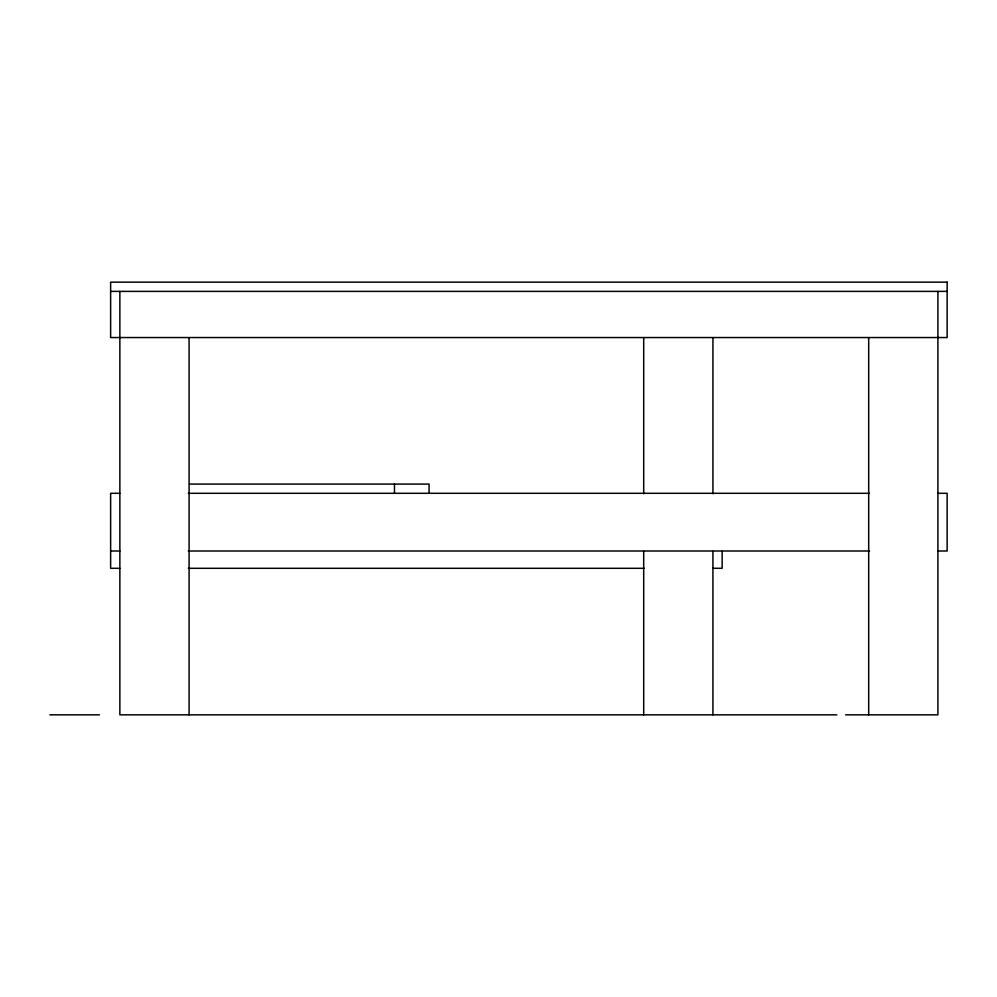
<?xml version="1.0" encoding="UTF-8"?>
<svg xmlns="http://www.w3.org/2000/svg" width="997" height="997" viewBox="0 0 997 997"><rect width="100%" height="100%" fill="white"/><g stroke="black" fill="none" stroke-linecap="round" stroke-linejoin="round"><path stroke-width="1.5" d="M110.63 291.386L947.15 291.386M189.617 484.081L429.084 484.081L429.084 493.303M119.864 493.303L110.63 493.303L110.63 568.302L119.864 568.302M188.296 493.303L869.484 493.303M937.915 493.303L947.15 493.303L947.15 551.005L937.915 551.005M110.63 551.005L119.864 551.005M188.296 551.005L869.484 551.005M188.358 568.302L644.436 568.302M712.93 568.302L722.152 568.302L722.152 551.378M49.85 714.837L99.426 714.837M836.819 714.837L119.864 714.837L119.864 338.095M845.581 714.837L937.915 714.837L937.915 338.095M937.915 291.386L937.915 337.547M868.686 338.095L868.686 714.837M712.93 338.095L712.93 493.777M712.93 551.378L712.93 714.837M643.701 338.095L643.701 493.777M643.701 551.378L643.701 714.837M394.476 484.081L394.476 493.303M189.094 338.095L189.094 714.837M119.864 291.386L119.864 337.547M947.15 282.163L110.63 282.163L110.63 337.547L947.15 337.547L947.15 282.163"/></g></svg>
